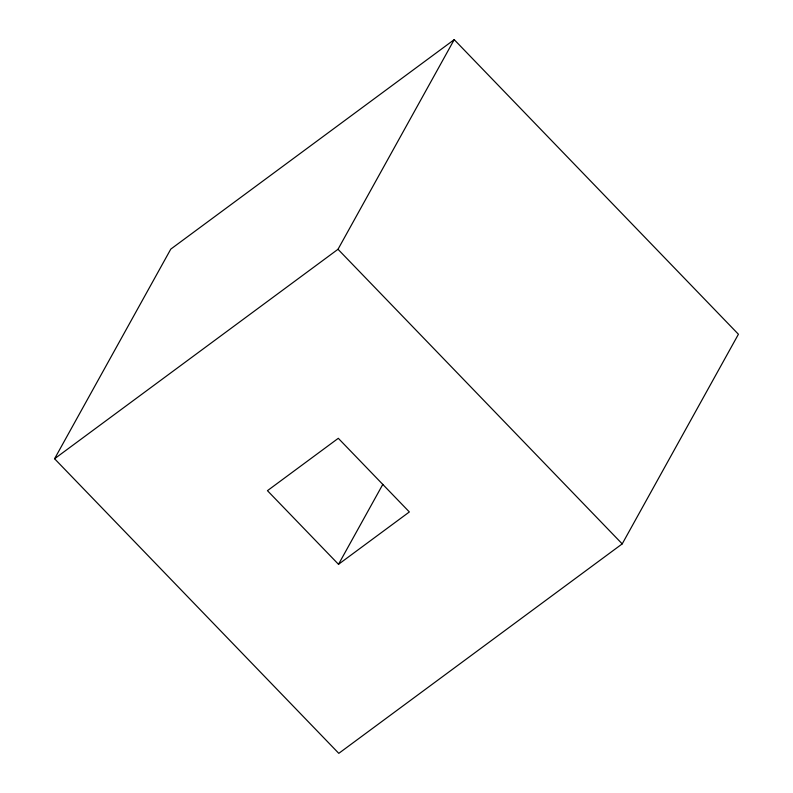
<?xml version="1.0" encoding="UTF-8"?>
<svg xmlns="http://www.w3.org/2000/svg" width="793" height="793" viewBox="0 0 793 793"><rect width="100%" height="100%" fill="white"/><g stroke="black" fill="none" stroke-linecap="round" stroke-linejoin="round"><path stroke-width="1.19" d="M54.578 458.75L170.782 249.121L454.211 39.65L738.422 334.249L622.218 543.879L338.789 753.35L54.578 458.75L338.006 249.28L454.211 39.65M338.502 564.319L409.357 511.951L338.304 438.301L267.449 490.669L338.502 564.319L382.821 484.364M338.006 249.28L622.218 543.879"/></g></svg>
